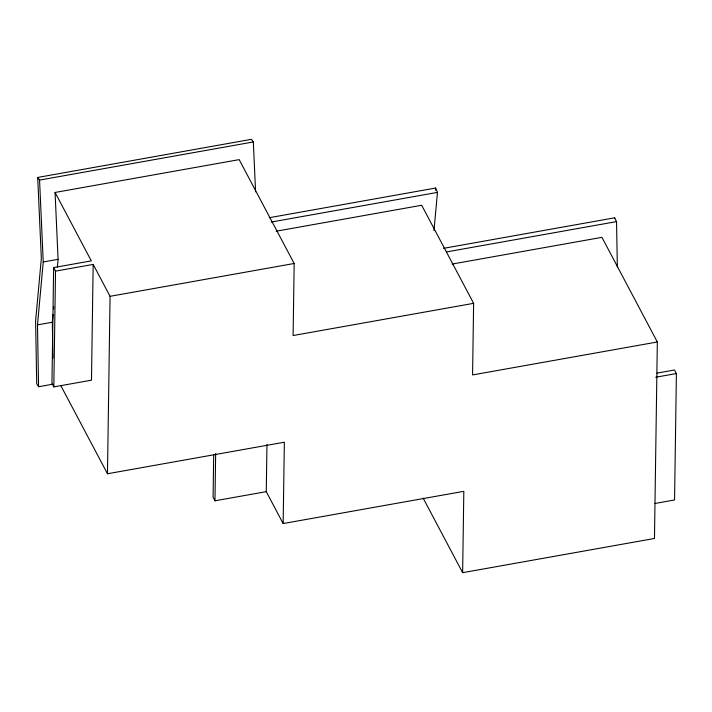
<?xml version="1.0" encoding="UTF-8"?>
<svg xmlns="http://www.w3.org/2000/svg" width="712" height="712" viewBox="0 0 712 712"><rect width="100%" height="100%" fill="white"/><g stroke="black" fill="none" stroke-linecap="round" stroke-linejoin="round"><path stroke-width="1.07" d="M53.64 267.587L51.949 383.35L53.827 386.892L91.483 380.181L93.174 264.419L55.518 271.13L53.64 267.587L91.296 260.868L55.073 192.463L239.17 159.63L294.163 263.485L293.104 335.53L473.622 303.339L472.572 374.93L657.336 341.983L654.47 538.468L462.631 572.679L423.142 498.08M53.827 386.892L55.518 271.13M462.631 572.679L463.823 491.333L283.162 523.551L284.346 442.214L107.476 473.756L110.066 296.317L93.174 264.419M213.707 454.389L213.084 497.261L214.962 500.803L266.27 491.654L283.162 523.551M214.962 500.803L215.647 453.535M266.27 491.654L266.964 444.386M657.123 373.097L674.522 369.991L676.4 373.542L674.558 499.966L654.978 503.464M52.777 384.204L38.581 386.741L37.487 324.877L43.245 261.963L39.561 180.083L37.7 177.448L251.478 139.321L253.338 141.955L255.581 191.831M52.964 358.18L52.332 322.233L53.035 314.508M53.542 308.99L53.747 306.783M57.378 267.045L58.081 259.319L55.073 192.463M435.424 190.22L435.628 188.039L269.341 217.694M433.973 230.563L437.462 192.391L435.628 188.039M39.561 180.083L253.338 141.955M43.245 261.963L58.081 259.319M271.174 222.055L437.462 192.391M276.185 231.204L421.682 205.261L473.622 303.339M110.066 296.317L294.163 263.485M443.532 248.337L614.652 217.819L616.539 221.601L617.348 266.991M37.487 324.877L52.332 322.233M446.477 251.932L616.539 221.601M452.156 264.054L601.934 237.336L657.336 341.983M655.734 377.227L676.4 373.542M38.581 386.741L36.712 383.652L35.6 321.094L41.341 258.367L37.7 177.448M60.956 385.895L107.476 473.756M614.652 217.819L614.661 218.522"/></g></svg>
